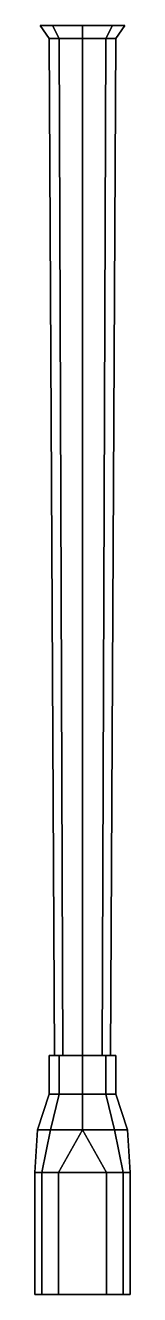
# Model space of a CAD drawing. Extents: x -2.7 to 2.2, y -29.6 to -8.
# Drawn here: x -0.36 to 0.36, y -29.65 to -20.09 of the extents above; entities that cross this region are included whole.
import ezdxf

# ---------------------------------------------------------------- set-up
doc = ezdxf.new("R2010")
doc.units = 0
doc.layers.get('0').update_dxf_attribs({"linetype": 'CONTINUOUS'})

msp = doc.modelspace()

# ---------------------------------------------------------------- linework, layer by layer
for points in [[(-0.1768, -20.19, 13.0732), (-0.25, -20.19, 13.25), (-0.32, -20.09, 13.25), (-0.2263, -20.09, 13.0237)], [(-0.25, -20.19, 13.25), (-0.1768, -20.19, 13.4268), (-0.2263, -20.09, 13.4763), (-0.32, -20.09, 13.25)], [(0, -20.19, 13), (-0.1768, -20.19, 13.0732), (-0.2263, -20.09, 13.0237), (0, -20.09, 12.93)], [(-0.1768, -20.19, 13.4268), (0, -20.19, 13.5), (0, -20.09, 13.57), (-0.2263, -20.09, 13.4763)], [(0.1768, -20.19, 13.0732), (0, -20.19, 13), (0, -20.09, 12.93), (0.2263, -20.09, 13.0237)], [(0, -20.19, 13.5), (0.1768, -20.19, 13.4268), (0.2263, -20.09, 13.4763), (0, -20.09, 13.57)], [(0.25, -20.19, 13.25), (0.1768, -20.19, 13.0732), (0.2263, -20.09, 13.0237), (0.32, -20.09, 13.25)], [(0.1768, -20.19, 13.4268), (0.25, -20.19, 13.25), (0.32, -20.09, 13.25), (0.2263, -20.09, 13.4763)], [(-0.1768, -20.19, 13.4268), (-0.25, -20.19, 13.25), (-0.21, -27.85, 13.25), (-0.1485, -27.85, 13.3985)], [(-0.25, -20.19, 13.25), (-0.1768, -20.19, 13.0732), (-0.1485, -27.85, 13.1015), (-0.21, -27.85, 13.25)], [(0, -20.19, 13.5), (-0.1768, -20.19, 13.4268), (-0.1485, -27.85, 13.3985), (0, -27.85, 13.46)], [(-0.1768, -20.19, 13.0732), (0, -20.19, 13), (0, -27.85, 13.04), (-0.1485, -27.85, 13.1015)], [(0.1768, -20.19, 13.4268), (0, -20.19, 13.5), (0, -27.85, 13.46), (0.1485, -27.85, 13.3985)], [(0, -20.19, 13), (0.1768, -20.19, 13.0732), (0.1485, -27.85, 13.1015), (0, -27.85, 13.04)], [(0.25, -20.19, 13.25), (0.1768, -20.19, 13.4268), (0.1485, -27.85, 13.3985), (0.21, -27.85, 13.25)], [(0.1768, -20.19, 13.0732), (0.25, -20.19, 13.25), (0.21, -27.85, 13.25), (0.1485, -27.85, 13.1015)], [(-0.1768, -27.85, 13.4268), (-0.25, -27.85, 13.25), (-0.25, -28.14, 13.25), (-0.1768, -28.14, 13.4268)], [(-0.25, -27.85, 13.25), (-0.1768, -27.85, 13.0732), (-0.1768, -28.14, 13.0732), (-0.25, -28.14, 13.25)], [(0, -27.85, 13.5), (-0.1768, -27.85, 13.4268), (-0.1768, -28.14, 13.4268), (0, -28.14, 13.5)], [(-0.1768, -27.85, 13.0732), (0, -27.85, 13), (0, -28.14, 13), (-0.1768, -28.14, 13.0732)], [(0.1768, -27.85, 13.4268), (0, -27.85, 13.5), (0, -28.14, 13.5), (0.1768, -28.14, 13.4268)], [(0, -27.85, 13), (0.1768, -27.85, 13.0732), (0.1768, -28.14, 13.0732), (0, -28.14, 13)], [(0.25, -27.85, 13.25), (0.1768, -27.85, 13.4268), (0.1768, -28.14, 13.4268), (0.25, -28.14, 13.25)], [(0.1768, -27.85, 13.0732), (0.25, -27.85, 13.25), (0.25, -28.14, 13.25), (0.1768, -28.14, 13.0732)], [(-0.1768, -28.14, 13.4268), (-0.25, -28.14, 13.25), (-0.34, -28.41, 13.25), (-0.2404, -28.41, 13.4904)], [(-0.25, -28.14, 13.25), (-0.1768, -28.14, 13.0732), (-0.2404, -28.41, 13.0096), (-0.34, -28.41, 13.25)], [(0, -28.14, 13.5), (-0.1768, -28.14, 13.4268), (-0.2404, -28.41, 13.4904), (0, -28.41, 13.59)], [(-0.1768, -28.14, 13.0732), (0, -28.14, 13), (0, -28.41, 12.91), (-0.2404, -28.41, 13.0096)], [(0.1768, -28.14, 13.4268), (0, -28.14, 13.5), (0, -28.41, 13.59), (0.2404, -28.41, 13.4904)], [(0, -28.14, 13), (0.1768, -28.14, 13.0732), (0.2404, -28.41, 13.0096), (0, -28.41, 12.91)], [(0.25, -28.14, 13.25), (0.1768, -28.14, 13.4268), (0.2404, -28.41, 13.4904), (0.34, -28.41, 13.25)], [(0.1768, -28.14, 13.0732), (0.25, -28.14, 13.25), (0.34, -28.41, 13.25), (0.2404, -28.41, 13.0096)], [(-0.3073, -28.73, 13.1227), (-0.36, -28.73, 13.25), (-0.34, -28.41, 13.25), (-0.2404, -28.41, 13.0096)], [(-0.36, -28.73, 13.25), (-0.3073, -28.73, 13.3773), (-0.2404, -28.41, 13.4904), (-0.34, -28.41, 13.25)], [(-0.18, -28.73, 13.07), (-0.3073, -28.73, 13.1227), (-0.2404, -28.41, 13.0096), (0, -28.41, 12.91)], [(-0.3073, -28.73, 13.3773), (-0.18, -28.73, 13.43), (0, -28.41, 13.59), (-0.2404, -28.41, 13.4904)], [(0, -28.41, 13.59), (0, -28.41, 13.59), (-0.18, -28.73, 13.43), (0.18, -28.73, 13.43)], [(0, -28.41, 12.91), (0, -28.41, 12.91), (0.18, -28.73, 13.07), (-0.18, -28.73, 13.07)], [(0.3073, -28.73, 13.1227), (0.18, -28.73, 13.07), (0, -28.41, 12.91), (0.2404, -28.41, 13.0096)], [(0.18, -28.73, 13.43), (0.3073, -28.73, 13.3773), (0.2404, -28.41, 13.4904), (0, -28.41, 13.59)], [(0.36, -28.73, 13.25), (0.3073, -28.73, 13.1227), (0.2404, -28.41, 13.0096), (0.34, -28.41, 13.25)], [(0.3073, -28.73, 13.3773), (0.36, -28.73, 13.25), (0.34, -28.41, 13.25), (0.2404, -28.41, 13.4904)], [(-0.3073, -28.73, 13.3773), (-0.36, -28.73, 13.25), (-0.36, -29.65, 13.25), (-0.3073, -29.65, 13.3773)], [(-0.36, -28.73, 13.25), (-0.3073, -28.73, 13.1227), (-0.3073, -29.65, 13.1227), (-0.36, -29.65, 13.25)], [(-0.18, -28.73, 13.43), (-0.3073, -28.73, 13.3773), (-0.3073, -29.65, 13.3773), (-0.18, -29.65, 13.43)], [(-0.3073, -28.73, 13.1227), (-0.18, -28.73, 13.07), (-0.18, -29.65, 13.07), (-0.3073, -29.65, 13.1227)], [(0.18, -28.73, 13.43), (-0.18, -28.73, 13.43), (-0.18, -29.65, 13.43), (0.18, -29.65, 13.43)], [(-0.18, -28.73, 13.07), (0.18, -28.73, 13.07), (0.18, -29.65, 13.07), (-0.18, -29.65, 13.07)], [(0.3073, -28.73, 13.3773), (0.18, -28.73, 13.43), (0.18, -29.65, 13.43), (0.3073, -29.65, 13.3773)], [(0.18, -28.73, 13.07), (0.3073, -28.73, 13.1227), (0.3073, -29.65, 13.1227), (0.18, -29.65, 13.07)], [(0.36, -28.73, 13.25), (0.3073, -28.73, 13.3773), (0.3073, -29.65, 13.3773), (0.36, -29.65, 13.25)], [(0.3073, -28.73, 13.1227), (0.36, -28.73, 13.25), (0.36, -29.65, 13.25), (0.3073, -29.65, 13.1227)], [(0.3073, -29.65, 13.3773), (-0.3073, -29.65, 13.3773), (-0.36, -29.65, 13.25), (0.36, -29.65, 13.25)], [(0.36, -29.65, 13.25), (-0.36, -29.65, 13.25), (-0.3073, -29.65, 13.1227), (0.3073, -29.65, 13.1227)], [(0.18, -29.65, 13.43), (-0.18, -29.65, 13.43), (-0.3073, -29.65, 13.3773), (0.3073, -29.65, 13.3773)], [(0.3073, -29.65, 13.1227), (-0.3073, -29.65, 13.1227), (-0.18, -29.65, 13.07), (0.18, -29.65, 13.07)]]:
    msp.add_3dface(points)

doc.saveas('drawing.dxf')
